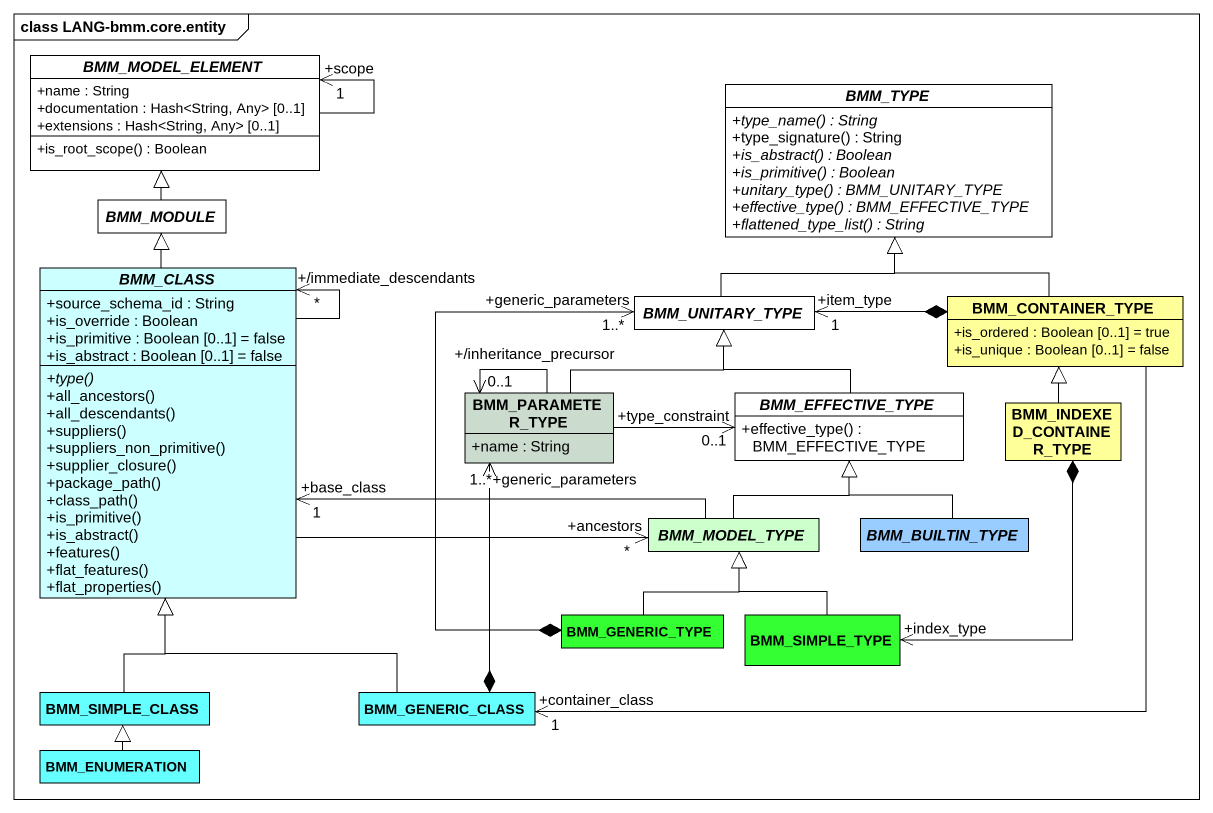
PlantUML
@startuml
mainframe class LANG-bmm.core.entity
hide circle
hide empty members
skinparam classAttributeIconSize 0
abstract class BMM_MODEL_ELEMENT #FFFFFF {
  +name : String
  +documentation : Hash<String, Any> [0..1]
  +extensions : Hash<String, Any> [0..1]
  +is_root_scope() : Boolean
}
abstract class BMM_TYPE #FFFFFF {
  {abstract} +type_name() : String
  +type_signature() : String
  {abstract} +is_abstract() : Boolean
  {abstract} +is_primitive() : Boolean
  {abstract} +unitary_type() : BMM_UNITARY_TYPE
  {abstract} +effective_type() : BMM_EFFECTIVE_TYPE
  {abstract} +flattened_type_list() : String
}
abstract class BMM_MODULE #FFFFFF
abstract class BMM_CLASS #CCFFFF {
  +source_schema_id : String
  +is_override : Boolean
  +is_primitive : Boolean [0..1] = false
  +is_abstract : Boolean [0..1] = false
  {abstract} +type()
  +all_ancestors()
  +all_descendants()
  +suppliers()
  +suppliers_non_primitive()
  +supplier_closure()
  +package_path()
  +class_path()
  +is_primitive()
  +is_abstract()
  +features()
  +flat_features()
  +flat_properties()
}
abstract class BMM_UNITARY_TYPE #FFFFFF
class BMM_CONTAINER_TYPE #FFFF99 {
  +is_ordered : Boolean [0..1] = true
  +is_unique : Boolean [0..1] = false
}
class BMM_PARAMETER_TYPE #CBDBCE {
  +name : String
}
abstract class BMM_EFFECTIVE_TYPE #FFFFFF {
  +effective_type() : BMM_EFFECTIVE_TYPE
}
class BMM_INDEXED_CONTAINER_TYPE #FFFF99
abstract class BMM_MODEL_TYPE #CCFFCC
abstract class BMM_BUILTIN_TYPE #99CCFF
class BMM_GENERIC_TYPE #33FF33
class BMM_SIMPLE_TYPE #33FF33
class BMM_SIMPLE_CLASS #66FFFF
class BMM_GENERIC_CLASS #66FFFF
class BMM_ENUMERATION #66FFFF
BMM_MODEL_ELEMENT "+scope\n1" <-- BMM_MODEL_ELEMENT
BMM_MODULE -up-|> BMM_MODEL_ELEMENT
BMM_CLASS -up-|> BMM_MODULE
BMM_CLASS "+/immediate_descendants\n*" <-- BMM_CLASS
BMM_UNITARY_TYPE -up-|> BMM_TYPE
BMM_CONTAINER_TYPE -up-|> BMM_TYPE
BMM_CONTAINER_TYPE *-left-> "+item_type\n1" BMM_UNITARY_TYPE
BMM_CONTAINER_TYPE --> "+container_class\n1" BMM_GENERIC_CLASS
BMM_PARAMETER_TYPE -up-|> BMM_UNITARY_TYPE
BMM_PARAMETER_TYPE --> "+/inheritance_precursor\n0..1" BMM_PARAMETER_TYPE
BMM_PARAMETER_TYPE -right-> "+type_constraint\n0..1" BMM_EFFECTIVE_TYPE
BMM_EFFECTIVE_TYPE -up-|> BMM_UNITARY_TYPE
BMM_INDEXED_CONTAINER_TYPE -up-|> BMM_CONTAINER_TYPE
BMM_MODEL_TYPE -left-> "+base_class\n1" BMM_CLASS
BMM_MODEL_TYPE "+ancestors\n*" <-left- BMM_CLASS
BMM_MODEL_TYPE -up-|> BMM_EFFECTIVE_TYPE
BMM_BUILTIN_TYPE -up-|> BMM_EFFECTIVE_TYPE
BMM_GENERIC_TYPE *-up-> "+generic_parameters\n1..*" BMM_UNITARY_TYPE
BMM_GENERIC_TYPE -up-|> BMM_MODEL_TYPE
BMM_SIMPLE_TYPE "+index_type" <-up-* BMM_INDEXED_CONTAINER_TYPE
BMM_SIMPLE_TYPE -up-|> BMM_MODEL_TYPE
BMM_SIMPLE_CLASS -up-|> BMM_CLASS
BMM_GENERIC_CLASS -up-|> BMM_CLASS
BMM_GENERIC_CLASS *-up-> "+generic_parameters\n1..*" BMM_PARAMETER_TYPE
BMM_ENUMERATION -up-|> BMM_SIMPLE_CLASS
@enduml
